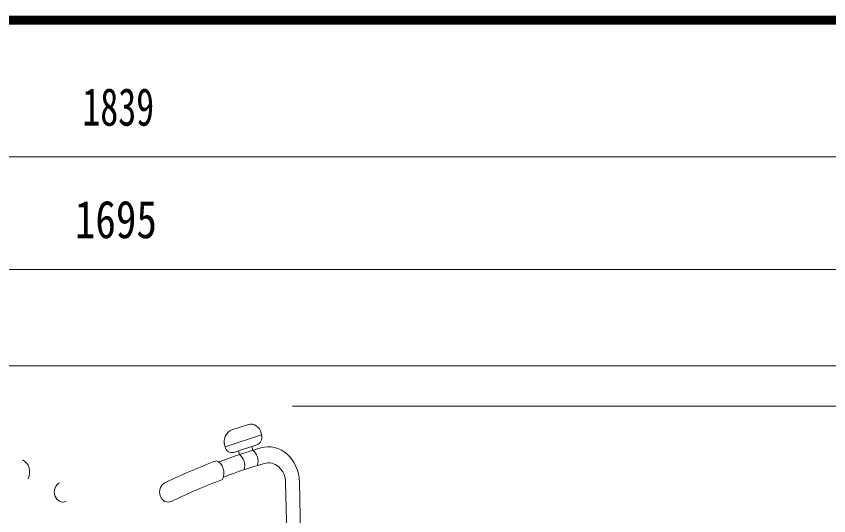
# Model space of a CAD drawing. Units: millimetres, scale not verified. Extents: x -5740 to 5856, y -4020 to 4020.
# Drawn here: x 3791 to 4801, y 3399 to 4020 of the extents above; entities that cross this region are included whole.
import ezdxf
from ezdxf.enums import TextEntityAlignment as Align

# ---------------------------------------------------------------- set-up
doc = ezdxf.new("R2010")
doc.units = ezdxf.units.MM
doc.header["$LTSCALE"] = 10
for name, color, linetype, lineweight in [('0-0_0', 7, 'Continuous', 18), ('0-3_2-03BODL', 2, 'Continuous', 18), ('0-B_2-F', 3, 'Continuous', 18), ('0-F_F-F4PAPAER', 5, 'Continuous', 18), ('1-4_2ラック-F寸法', 3, 'Continuous', 18), ('1-6_2ラック-D上自転車１', 4, 'Continuous', 18)]:
    doc.layers.add(name, color=color, linetype=linetype, lineweight=lineweight)
doc.styles.add('ＭＳ ゴシック', font='')
doc.styles.get('ＭＳ ゴシック').set_extended_font_data('MS Gothic')

# ---------------------------------------------------------------- blocks, each defined once
blk = doc.blocks.new('ju')
at = {"layer": '1-6_2ラック-D上自転車１'}
for p, q in [((9951.28, 7731.78), (9927.73, 7725.13)), ((9930.17, 7697.29), (9963.14, 7706.6)), ((9938.52, 7694.53), (9937.24, 7699.29)), ((9956.07, 7704.61), (9957.36, 7699.85)), ((10003.83, 7659.86), (10005.71, 7586.15)), ((10025.24, 7586.67), (10023.36, 7660.38))]:
    blk.add_line(p, q, dxfattribs=at)
blk.add_lwpolyline([(9917.51, 7706.68), (9918.16, 7704.27), (9969.96, 7718.9), (9969.31, 7721.32)], dxfattribs=at)
for centre, major_axis, start_param, end_param in [((9955.18, 7717.32), (0, 15), 4.9813714, 6.5521677), ((9931.63, 7710.67), (0, 15), 0.2689824, 1.8397784), ((9960.54, 7716.24), (0, 10), 3.4105524, 4.9813487), ((10207.89, 6733.28), (-0.3, 1000), 0.2470742, 0.3104784), ((9927.57, 7706.93), (0, 10), 1.8397561, 3.4105524), ((9949.1, 7686.19), (0, 16.07), 4.3797697, 5.7291479), ((9979.41, 7659.21), (-0.01, 45), 4.7381414, 6.530252), ((9930.27, 7680.86), (0, 16.07), 4.3820392, 5.7291479), ((10207.89, 6733.28), (-0.3, 1002.5), 0.3131501, 0.3924873), ((9900.85, 7671.71), (0, 16.07), 4.1723781, 5.9575326), ((10207.89, 6733.28), (-0.3, 980), 0.2470739, 0.3097852), ((9979.41, 7659.21), (-0.01, 25), 4.7381478, 6.5302584), ((9837.64, 7647.89), (0, 12.5), 0.3924859, 3.5340783), ((10207.89, 6733.28), (-0.3, 977.5), 0.3121413, 0.3924873)]:
    blk.add_ellipse(centre, major_axis=major_axis, ratio=0.97706, start_param=start_param, end_param=end_param, dxfattribs=at)
blk = doc.blocks.new('jurr')
at = {"layer": '1-6_2ラック-D上自転車１', "color": 7}
for centre, major_axis, start_param, end_param in [((13702.07, 9293.41), (0, 16.07), 4.1723781, 5.9575326), ((13765.28, 9269.59), (0, 12.5), 0.3924855, 3.5340779)]:
    blk.add_ellipse(centre, major_axis=major_axis, ratio=0.97706, start_param=start_param, end_param=end_param, dxfattribs=at)

msp = doc.modelspace()

# ---------------------------------------------------------------- linework, layer by layer
at = {"layer": '0-3_2-03BODL', "color": 7}
msp.add_line((4949.79, 3585.02), (1483.81, 3585.02), dxfattribs=at)
at = {"layer": '0-B_2-F'}
msp.add_line((5613.79, 3535), (4134.23, 3535), dxfattribs=at)
at = {"layer": '0-F_F-F4PAPAER'}
for points in [[(5740, 4020.13), (-5740, 4020.13), (-5740, -4019.87), (5740, -4019.87)], [(5739, 4019.13), (5739, -4018.87), (-5739, -4018.87), (-5739, 4019.13)], [(5738, 4018.13), (5738, -4017.87), (-5738, -4017.87), (-5738, 4018.13)], [(5737, 4017.13), (5737, -4016.87), (-5737, -4016.87), (-5737, 4017.13)], [(5736, 4016.13), (5736, -4015.87), (-5736, -4015.87), (-5736, 4016.13)], [(5735, 4015.13), (5735, -4014.87), (-5735, -4014.87), (-5735, 4015.13)], [(5734, 4014.13), (5734, -4013.87), (-5734, -4013.87), (-5734, 4014.13)], [(5733, 4013.13), (5733, -4012.87), (-5733, -4012.87), (-5733, 4013.13)], [(5732, 4012.13), (5732, -4011.87), (-5732, -4011.87), (-5732, 4012.13)], [(5731, 4011.13), (5731, -4010.87), (-5731, -4010.87), (-5731, 4011.13)], [(5730, 4010.13), (5730, -4009.87), (-5730, -4009.87), (-5730, 4010.13)]]:
    msp.add_lwpolyline(points, close=True, dxfattribs=at)
at = {"layer": '1-4_2ラック-F寸法'}
for p, q in [((4949.79, 3845.02), (2915.81, 3845.02)), ((4899.79, 3705.02), (3060.81, 3705.02))]:
    msp.add_line(p, q, dxfattribs=at)

# ---------------------------------------------------------------- block references
at = {"layer": '0-0_0', "xscale": 0.878, "rotation": 359.04}
msp.add_blockref('jurr', (-8390.53, -5637.73), dxfattribs=at)
at = {"layer": '0-0_0', "xscale": 0.878}
msp.add_blockref('ju', (-4657.55, -4219.87), dxfattribs=at)

# ---------------------------------------------------------------- texts
at = {"layer": '1-4_2ラック-F寸法', "color": 7, "style": 'ＭＳ ゴシック'}
for s, width, p in [('1839', 0.7, (3873.14, 3869.82)), ('1695', 0.8, (3863.83, 3729.82))]:
    msp.add_text(s, height=46.89, dxfattribs=dict(at, width=width)).set_placement(p, align=Align.BOTTOM_LEFT)

doc.saveas('drawing.dxf')
